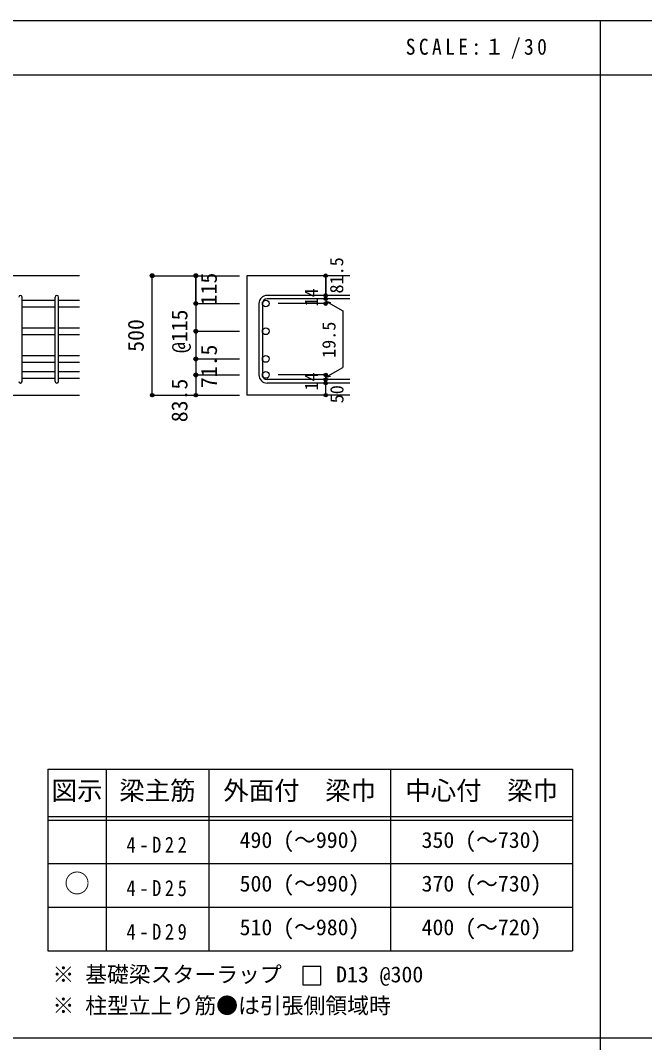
# Model space of a CAD drawing. Units: millimetres at full size, sheet at 1:30, with parts at other scales. Extents: x -5973 to 5954, y -4195 to 4201.
# Drawn here: x -3514 to -942, y -15 to 4201 of the extents above; entities that cross this region are included whole.
import ezdxf
from ezdxf.enums import TextEntityAlignment as Align

# ---------------------------------------------------------------- set-up
doc = ezdxf.new("R2010")
doc.units = ezdxf.units.MM
doc.header["$LTSCALE"] = 30
doc.header["$PDMODE"] = 32
doc.header["$PDSIZE"] = 15
for name, color, linetype in [('0-1_躯体線', 2, 'Continuous'), ('0-5_基礎梁筋', 7, 'Continuous'), ('0-6_スタラップ筋', 7, 'Continuous'), ('0-D_寸法', 4, 'Continuous'), ('6-7_文字', 7, 'Continuous'), ('6-E_枠', 7, 'Continuous'), ('F-0_枠', 6, 'Continuous')]:
    doc.layers.add(name, color=color, linetype=linetype)
doc.styles.add('ＭＳ ゴシック', font='')
doc.styles.get('ＭＳ ゴシック').set_extended_font_data('MS Gothic')

msp = doc.modelspace()

# ---------------------------------------------------------------- linework, layer by layer
at = {"layer": '0-1_躯体線'}
for p, q in [((-3270.8, 3148.3), (-4920.8, 3148.3)), ((-2155.8, 3148.3), (-2580.8, 3148.3)), ((-2580.8, 3148.3), (-2580.8, 2655.3)), ((-3670.8, 2655.3), (-3270.8, 2655.3)), ((-2155.8, 2655.3), (-2580.8, 2655.3))]:
    msp.add_line(p, q, dxfattribs=at)
at = {"layer": '0-5_基礎梁筋'}
for p, q in [((-3506.8, 3047.37), (-3370.8, 3047.37)), ((-3356.8, 3047.37), (-3270.8, 3047.37)), ((-3506.8, 3019.37), (-3370.8, 3019.37)), ((-3356.8, 3019.37), (-3270.8, 3019.37)), ((-3506.8, 2933.08), (-3370.8, 2933.08)), ((-3356.8, 2933.08), (-3270.8, 2933.08)), ((-3506.8, 2905.08), (-3370.8, 2905.08)), ((-3356.8, 2905.08), (-3270.8, 2905.08)), ((-3506.8, 2818.8), (-3370.8, 2818.8)), ((-3506.8, 2790.8), (-3370.8, 2790.8)), ((-3356.8, 2818.8), (-3270.8, 2818.8)), ((-3356.8, 2790.8), (-3270.8, 2790.8)), ((-3506.8, 2752.8), (-3370.8, 2752.8)), ((-3356.8, 2752.8), (-3270.8, 2752.8)), ((-3506.8, 2724.8), (-3370.8, 2724.8)), ((-3356.8, 2724.8), (-3270.8, 2724.8))]:
    msp.add_line(p, q, dxfattribs=at)
at = {"layer": '0-5_基礎梁筋', "color": 3}
for centre in [(-2502.8, 3033.37), (-2502.8, 2919.08), (-2502.8, 2804.8), (-2502.8, 2738.8)]:
    msp.add_circle(centre, 14, dxfattribs=at)
at = {"layer": '0-6_スタラップ筋'}
for p, q in [((-3506.8, 2712.3), (-3506.8, 3059.87)), ((-3370.8, 2712.3), (-3370.8, 3059.87)), ((-3356.8, 2712.3), (-3356.8, 3059.87)), ((-2155.8, 3066.87), (-2497.3, 3066.87)), ((-2155.8, 3052.87), (-2497.3, 3052.87)), ((-2530.8, 3033.37), (-2530.8, 2738.8)), ((-2516.8, 3033.37), (-2516.8, 2738.8)), ((-2155.8, 2719.3), (-2497.3, 2719.3)), ((-2155.8, 2705.3), (-2497.3, 2705.3))]:
    msp.add_line(p, q, dxfattribs=at)
for centre, radius, start, end in [((-3513.8, 3059.87), 7, 0, 180), ((-3363.8, 3059.87), 7, 0, 180), ((-2497.3, 3033.37), 33.5, 90, 180), ((-2497.3, 3033.37), 19.5, 90, 180), ((-3513.8, 2712.3), 7, 180, 0), ((-3363.8, 2712.3), 7, 180, 0), ((-2497.3, 2738.8), 33.5, 180, 270), ((-2497.3, 2738.8), 19.5, 180, 270)]:
    msp.add_arc(centre, radius, start, end, dxfattribs=at)
at = {"layer": '0-D_寸法'}
for p, q in [((-2970.8, 3148.3), (-2790.8, 3148.3)), ((-2970.8, 3148.3), (-2790.8, 3148.3)), ((-2970.8, 2655.3), (-2970.8, 3148.3)), ((-2790.8, 3033.37), (-2790.8, 3148.3)), ((-2790.8, 3148.3), (-2610.8, 3148.3)), ((-2790.8, 3148.3), (-2790.8, 3033.37)), ((-2255.8, 3052.87), (-2255.8, 3066.87)), ((-2255.8, 3052.87), (-2255.8, 3033.37)), ((-2255.8, 3043.12), (-2236.48, 3037.94)), ((-2255.8, 3043.12), (-2185.74, 3002.67)), ((-2790.8, 3033.37), (-2610.8, 3033.37)), ((-2790.8, 3033.37), (-2610.8, 3033.37)), ((-2790.8, 3033.37), (-2790.8, 2894.08)), ((-2790.8, 3033.37), (-2790.8, 2778.83)), ((-2790.8, 3033.37), (-2790.8, 2793.3)), ((-2255.8, 3033.37), (-2451.89, 3033.37)), ((-2185.74, 3002.67), (-2185.74, 2769.5)), ((-2790.8, 2919.08), (-2610.8, 2919.08)), ((-2790.8, 2894.08), (-2790.8, 2738.8)), ((-2790.8, 2804.8), (-2610.8, 2804.8)), ((-2255.8, 2729.05), (-2185.74, 2769.5)), ((-2790.8, 2738.8), (-2610.8, 2738.8)), ((-2255.8, 2738.8), (-2451.89, 2738.8)), ((-2255.8, 2719.3), (-2255.8, 2738.8)), ((-2255.8, 2729.05), (-2236.48, 2734.23)), ((-2255.8, 2705.3), (-2255.8, 2719.3)), ((-2255.8, 2655.3), (-2255.8, 2705.3)), ((-2970.8, 2655.3), (-2790.8, 2655.3)), ((-2790.8, 2655.3), (-2610.8, 2655.3))]:
    msp.add_line(p, q, dxfattribs=at)
for points in [[(-2255.8, 3148.3), (-2255.8, 3066.87), (-2255.8, 3148.3)], [(-2790.8, 2778.83), (-2790.8, 2738.8), (-2790.8, 2655.3)]]:
    msp.add_lwpolyline(points, dxfattribs=at)
for centre, radius in [((-2970.8, 3148.3), 8), ((-2970.8, 3148.3), 7.2), ((-2970.8, 3148.3), 6.4), ((-2970.8, 3148.3), 5.6), ((-2970.8, 3148.3), 4.8), ((-2970.8, 3148.3), 4), ((-2970.8, 3148.3), 3.2), ((-2970.8, 3148.3), 2.4), ((-2970.8, 3148.3), 1.6), ((-2970.8, 3148.3), 0.8), ((-2790.8, 3148.3), 8), ((-2790.8, 3148.3), 7.2), ((-2790.8, 3148.3), 6.4), ((-2790.8, 3148.3), 5.6), ((-2790.8, 3148.3), 4.8), ((-2790.8, 3148.3), 4), ((-2790.8, 3148.3), 3.2), ((-2790.8, 3148.3), 2.4), ((-2790.8, 3148.3), 1.6), ((-2790.8, 3148.3), 0.8), ((-2255.8, 3148.3), 4), ((-2255.8, 3148.3), 3.6), ((-2255.8, 3148.3), 3.2), ((-2255.8, 3148.3), 2.8), ((-2255.8, 3148.3), 2.4), ((-2255.8, 3148.3), 2), ((-2255.8, 3148.3), 1.6), ((-2255.8, 3148.3), 1.2), ((-2255.8, 3148.3), 0.8), ((-2255.8, 3148.3), 0.4), ((-2790.8, 3033.37), 8), ((-2790.8, 3033.37), 7.2), ((-2790.8, 3033.37), 6.4), ((-2790.8, 3033.37), 5.6), ((-2790.8, 3033.37), 4.8), ((-2790.8, 3033.37), 4), ((-2790.8, 3033.37), 3.2), ((-2255.8, 3066.87), 4), ((-2255.8, 3052.87), 4), ((-2255.8, 3033.37), 4), ((-2255.8, 3066.87), 3.6), ((-2255.8, 3052.87), 3.6), ((-2255.8, 3033.37), 3.6), ((-2255.8, 3066.87), 3.2), ((-2255.8, 3052.87), 3.2), ((-2255.8, 3033.37), 3.2), ((-2255.8, 3066.87), 2.8), ((-2255.8, 3052.87), 2.8), ((-2255.8, 3033.37), 2.8), ((-2255.8, 3066.87), 2.4), ((-2255.8, 3052.87), 2.4), ((-2255.8, 3066.87), 2), ((-2255.8, 3052.87), 2), ((-2255.8, 3066.87), 1.6), ((-2255.8, 3052.87), 1.6), ((-2255.8, 3066.87), 1.2), ((-2255.8, 3052.87), 1.2), ((-2255.8, 3066.87), 0.8), ((-2255.8, 3052.87), 0.8), ((-2255.8, 3066.87), 0.4), ((-2255.8, 3052.87), 0.4), ((-2790.8, 3033.37), 2.4), ((-2790.8, 3033.37), 1.6), ((-2790.8, 3033.37), 0.8), ((-2255.8, 3033.37), 2.4), ((-2255.8, 3033.37), 2), ((-2255.8, 3033.37), 1.6), ((-2255.8, 3033.37), 1.2), ((-2255.8, 3033.37), 0.8), ((-2255.8, 3033.37), 0.4), ((-2790.8, 2919.08), 8), ((-2790.8, 2919.08), 7.2), ((-2790.8, 2919.08), 6.4), ((-2790.8, 2919.08), 5.6), ((-2790.8, 2919.08), 4.8), ((-2790.8, 2919.08), 4), ((-2790.8, 2919.08), 3.2), ((-2790.8, 2919.08), 2.4), ((-2790.8, 2919.08), 1.6), ((-2790.8, 2919.08), 0.8), ((-2790.8, 2804.8), 8), ((-2790.8, 2804.8), 7.2), ((-2790.8, 2804.8), 6.4), ((-2790.8, 2804.8), 5.6), ((-2790.8, 2804.8), 4.8), ((-2790.8, 2804.8), 4), ((-2790.8, 2804.8), 3.2), ((-2790.8, 2804.8), 2.4), ((-2790.8, 2804.8), 1.6), ((-2790.8, 2804.8), 0.8), ((-2790.8, 2738.8), 8), ((-2790.8, 2738.8), 7.2), ((-2790.8, 2738.8), 6.4), ((-2790.8, 2738.8), 5.6), ((-2790.8, 2738.8), 4.8), ((-2790.8, 2738.8), 4), ((-2790.8, 2738.8), 3.2), ((-2790.8, 2738.8), 2.4), ((-2255.8, 2738.8), 4), ((-2255.8, 2738.8), 3.6), ((-2255.8, 2738.8), 3.2), ((-2255.8, 2738.8), 2.8), ((-2255.8, 2738.8), 2.4), ((-2255.8, 2738.8), 2), ((-2790.8, 2738.8), 1.6), ((-2790.8, 2738.8), 0.8), ((-2255.8, 2719.3), 4), ((-2255.8, 2705.3), 4), ((-2255.8, 2719.3), 3.6), ((-2255.8, 2705.3), 3.6), ((-2255.8, 2719.3), 3.2), ((-2255.8, 2705.3), 3.2), ((-2255.8, 2719.3), 2.8), ((-2255.8, 2705.3), 2.8), ((-2255.8, 2719.3), 2.4), ((-2255.8, 2705.3), 2.4), ((-2255.8, 2719.3), 2), ((-2255.8, 2705.3), 2), ((-2255.8, 2738.8), 1.6), ((-2255.8, 2719.3), 1.6), ((-2255.8, 2705.3), 1.6), ((-2255.8, 2738.8), 1.2), ((-2255.8, 2719.3), 1.2), ((-2255.8, 2705.3), 1.2), ((-2255.8, 2738.8), 0.8), ((-2255.8, 2719.3), 0.8), ((-2255.8, 2705.3), 0.8), ((-2255.8, 2738.8), 0.4), ((-2255.8, 2719.3), 0.4), ((-2255.8, 2705.3), 0.4), ((-2970.8, 2655.3), 7.2), ((-2970.8, 2655.3), 6.4), ((-2970.8, 2655.3), 5.6), ((-2970.8, 2655.3), 4.8), ((-2970.8, 2655.3), 4), ((-2970.8, 2655.3), 3.2), ((-2970.8, 2655.3), 2.4), ((-2970.8, 2655.3), 1.6), ((-2790.8, 2655.3), 7.2), ((-2790.8, 2655.3), 6.4), ((-2790.8, 2655.3), 5.6), ((-2790.8, 2655.3), 4.8), ((-2790.8, 2655.3), 4), ((-2790.8, 2655.3), 3.2), ((-2790.8, 2655.3), 2.4), ((-2790.8, 2655.3), 1.6), ((-2255.8, 2655.3), 4), ((-2255.8, 2655.3), 3.6), ((-2255.8, 2655.3), 3.2), ((-2255.8, 2655.3), 2.8), ((-2255.8, 2655.3), 2.4), ((-2255.8, 2655.3), 2), ((-2255.8, 2655.3), 1.6), ((-2255.8, 2655.3), 1.2), ((-2970.8, 2655.3), 0.8), ((-2790.8, 2655.3), 0.8), ((-2255.8, 2655.3), 0.8), ((-2255.8, 2655.3), 0.4)]:
    msp.add_circle(centre, radius, dxfattribs=at)
at = {"layer": '0-D_寸法', "color": 7}
for p in [(-2970.8, 3148.3), (-2790.8, 3148.3), (-2255.8, 3148.3), (-2790.8, 3033.37), (-2255.8, 3066.87), (-2255.8, 3052.87), (-2255.8, 3033.37), (-2790.8, 2919.08), (-2790.8, 2804.8), (-2790.8, 2738.8), (-2255.8, 2738.8), (-2255.8, 2738.8), (-2255.8, 2719.3), (-2255.8, 2705.3), (-2970.8, 2655.3), (-2790.8, 2655.3), (-2255.8, 2655.3)]:
    msp.add_point(p, dxfattribs=at)
at = {"layer": '6-7_文字'}
msp.add_lwpolyline([(-2350.43, 223.03), (-2275.43, 223.03), (-2275.43, 298.03), (-2350.43, 298.03)], close=True, dxfattribs=at)
at = {"layer": '6-E_枠', "color": 3}
for p, q in [((-3400.52, 1112.77), (-3400.52, 362.77)), ((-3400.52, 1112.77), (-1238, 1112.77)), ((-1238, 1112.77), (-1238, 362.77)), ((-3400.52, 362.77), (-1238, 362.77))]:
    msp.add_line(p, q, dxfattribs=at)
at = {"layer": '6-E_枠'}
for p, q in [((-3160.52, 1112.77), (-3160.52, 362.77)), ((-2738, 1112.77), (-2738, 362.77)), ((-1988, 1112.77), (-1988, 362.77)), ((-3400.52, 917.77), (-1238, 917.77)), ((-3400.52, 902.77), (-1238, 902.77)), ((-3400.52, 722.77), (-1238, 722.77)), ((-3400.52, 542.77), (-1238, 542.77))]:
    msp.add_line(p, q, dxfattribs=at)
at = {"layer": 'F-0_枠'}
msp.add_line((-5972.88, 4201.15), (5954.1, 4201.15), dxfattribs=at)
at = {"layer": 'F-0_枠', "color": 2}
for p, q in [((-1124.64, 4201.15), (-1124.64, -4195.24)), ((-5972.88, 3976.15), (3723.6, 3976.15)), ((3723.6, 2.95), (-5972.88, 2.95))]:
    msp.add_line(p, q, dxfattribs=at)

# ---------------------------------------------------------------- texts
at = {"layer": '0-D_寸法', "style": 'ＭＳ ゴシック'}
for s, height, p in [('81.5', 54.99, (-2166.9, 3074.71)), ('115', 65.98, (-2684.7, 3025.75)), ('14', 54.99, (-2271.03, 3021.44)), ('@115', 65.98, (-2805.8, 2829.08)), ('500', 65.98, (-2985.8, 2834.3)), ('19.5', 54.99, (-2198.65, 2808.94)), ('71.5', 65.98, (-2684.09, 2684.35)), ('14', 54.99, (-2271.06, 2674.62)), ('83.5', 65.98, (-2805.8, 2543.8)), ('50', 54.99, (-2165.8, 2621.8))]:
    msp.add_text(s, height=height, rotation=90, dxfattribs=at).set_placement(p, align=Align.BOTTOM_LEFT)
at = {"layer": '6-7_文字', "color": 2, "style": 'ＭＳ ゴシック'}
for s, p in [('図示', (-3385.52, 962.77)), ('梁主筋', (-3106.76, 962.77)), ('外面付\u3000梁巾', (-2678, 962.77)), ('中心付\u3000梁巾', (-1928, 962.77)), ('○', (-3333.02, 580.27))]:
    msp.add_text(s, height=76.98, dxfattribs=at).set_placement(p, align=Align.BOTTOM_LEFT)
at = {"layer": '6-7_文字', "style": 'ＭＳ ゴシック'}
for s, p in [('490 (～990)', (-2610.5, 767.77)), ('350 (～730)', (-1860.5, 767.77)), ('500 (～990)', (-2610.5, 587.77)), ('370 (～730)', (-1860.5, 587.77)), ('510 (～980)', (-2610.5, 407.77)), ('400 (～720)', (-1860.5, 407.77)), ('※ 基礎梁スターラップ     D13 @300', (-3381.96, 213.19)), ('※ 柱型立上り筋●は引張側領域時', (-3381.96, 84.68))]:
    msp.add_text(s, height=65.98, dxfattribs=at).set_placement(p, align=Align.BOTTOM_LEFT)
at = {"layer": '6-7_文字', "color": 2, "insert": (-1925.98, 4043.65), "char_height": 65.98, "attachment_point": 7, "style": 'ＭＳ ゴシック'}
msp.add_mtext('\\T1.34;\\W0.9;SCALE:１/30', dxfattribs=at)
at = {"layer": '6-7_文字', "char_height": 65.98, "attachment_point": 7, "style": 'ＭＳ ゴシック'}
for s, insert in [('\\T1.38;\\W0.85;4-D22', (-3076.76, 767.77)), ('\\T1.38;\\W0.85;4-D25', (-3076.76, 587.77)), ('\\T1.38;\\W0.85;4-D29', (-3076.76, 407.77))]:
    msp.add_mtext(s, dxfattribs=dict(at, insert=insert))

doc.saveas('drawing.dxf')
